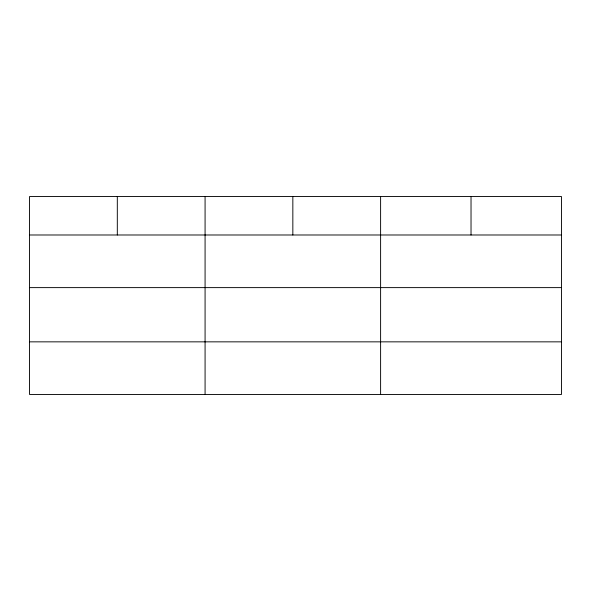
<?xml version="1.0" encoding="UTF-8"?>
<svg xmlns="http://www.w3.org/2000/svg" width="591" height="591" viewBox="0 0 591 591"><rect width="100%" height="100%" fill="white"/><g stroke="black" fill="none" stroke-linecap="round" stroke-linejoin="round"><path stroke-width="0.89" d="M561.45 287.618L561.45 196.522L29.55 196.522L29.55 394.478L561.45 394.478L561.45 287.618L29.55 287.618M29.55 234.989L561.45 234.989M29.55 341.849L561.45 341.849M471.027 196.522L471.027 234.989M380.604 196.522L380.604 394.478M292.84 196.522L292.84 234.989M205.077 196.522L205.077 394.478M117.314 196.522L117.314 234.989"/></g></svg>
